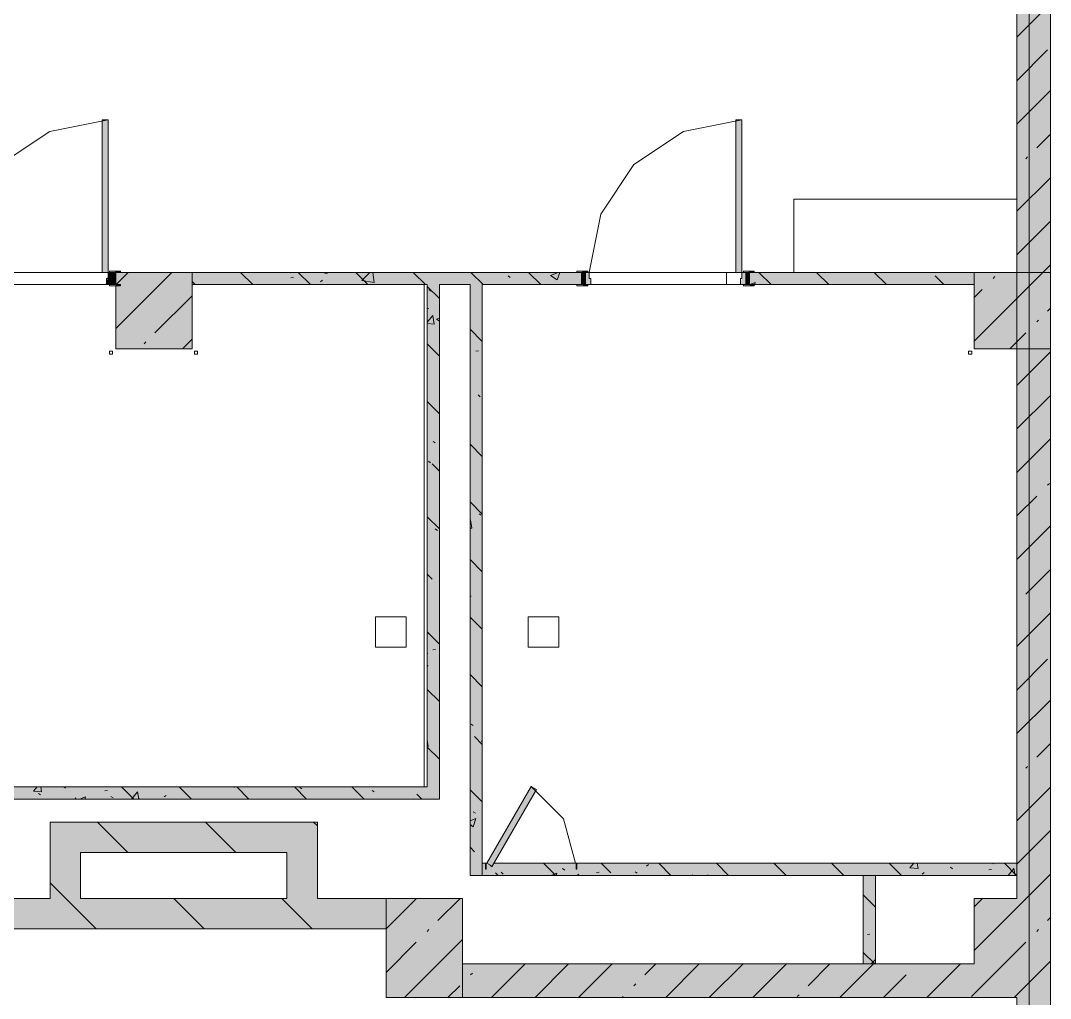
# Model space of a CAD drawing. Header units: millimetres. Extents: x -3817 to 677485, y -22715 to 103890.
# Drawn here: x 10335 to 10388.1, y -19518.1 to -19467.7 of the extents above; entities that cross this region are included whole.
import ezdxf

# ---------------------------------------------------------------- set-up
doc = ezdxf.new("R2010")
doc.units = ezdxf.units.MM
doc.layers.add('PDF _Геометрия', color=7, linetype='Continuous', true_color=0x1d1d1d)
doc.layers.add('PDF _Сплошная заливка', color=7, linetype='Continuous', true_color=0xffffff)

msp = doc.modelspace()

# ---------------------------------------------------------------- hatches: boundary and pattern name
at = {"layer": 'PDF _Сплошная заливка', "transparency": 33554559}
h = msp.add_hatch(color=256, dxfattribs=at)
h.paths.add_polyline_path([(10388.083, -19484.586), (10388.083, -19481.594), (10386.351, -19481.594), (10386.351, -19484.586)], flags=0)
h.paths.add_polyline_path([(10386.351, -19453.485), (10388.083, -19453.485), (10388.083, -19425.139), (10386.351, -19425.139), (10386.351, -19452.297)], flags=0)
h.paths.add_polyline_path([(10388.083, -19421.202), (10388.083, -19394.432), (10386.351, -19394.432), (10386.351, -19421.202), (10387.328, -19421.202)], flags=0)
h = msp.add_hatch(color=256, dxfattribs=at)
h.paths.add_polyline_path([(10388.083, -19481.594), (10388.083, -19466.949), (10386.351, -19466.949), (10386.351, -19481.594)], flags=0)
h.paths.add_polyline_path([(10386.351, -19458.288), (10388.083, -19458.288), (10388.083, -19457.421), (10386.351, -19457.421), (10386.351, -19458.051)], flags=0)
at = {"layer": 'PDF _Сплошная заливка', "true_color": 0xe2e2e2, "transparency": 33554559}
for points in [[(10339.187, -19480.649), (10339.502, -19480.649), (10339.502, -19472.775), (10339.187, -19472.775), (10339.187, -19478.711)], [(10371.863, -19480.649), (10372.178, -19480.649), (10372.178, -19472.775), (10371.863, -19472.775), (10371.863, -19478.711)]]:
    msp.add_hatch(color=254, dxfattribs=at).paths.add_polyline_path(points)
at = {"layer": 'PDF _Сплошная заливка', "transparency": 33554559}
h = msp.add_hatch(color=256, dxfattribs=at)
h.paths.add_polyline_path([(10372.808, -19481.279), (10384.146, -19481.279), (10384.146, -19480.649), (10372.572, -19480.649), (10372.572, -19481.279)], flags=0)
h.paths.add_polyline_path([(10343.833, -19481.279), (10363.911, -19481.279), (10363.911, -19480.649), (10343.833, -19480.649), (10343.833, -19480.803)], flags=0)
h.paths.add_polyline_path([(10325.629, -19481.279), (10331.235, -19481.279), (10331.235, -19480.649), (10322.611, -19480.649), (10322.611, -19481.279), (10324.07, -19481.279)], flags=0)
h.paths.add_polyline_path([(10313.714, -19481.279), (10313.95, -19481.279), (10313.95, -19480.649), (10312.18, -19480.649), (10312.18, -19481.279)], flags=0)
for points in [[(10339.896, -19484.586), (10343.833, -19484.586), (10343.833, -19480.649), (10339.896, -19480.649), (10339.896, -19481.279), (10339.896, -19481.342)], [(10326.941, -19507.813), (10356.587, -19507.813), (10356.587, -19507.183), (10324.748, -19507.183), (10324.657, -19507.341), (10324.306, -19507.183), (10324.07, -19507.183), (10324.07, -19507.813), (10325.629, -19507.813)], [(10348.714, -19510.569), (10348.714, -19508.994), (10338.085, -19508.994), (10338.085, -19510.569), (10340.236, -19510.569)], [(10386.351, -19511.75), (10386.351, -19511.12), (10359.393, -19511.12), (10359.302, -19511.278), (10358.95, -19511.12), (10358.793, -19511.12), (10358.793, -19511.75), (10384.056, -19511.75)], [(10353.832, -19514.506), (10353.832, -19512.931), (10319.424, -19512.931), (10319.424, -19514.506), (10340.236, -19514.506)], [(10357.769, -19518.049), (10357.769, -19512.931), (10353.832, -19512.931), (10353.832, -19518.049), (10354.843, -19518.049)], [(10386.351, -19518.049), (10388.083, -19518.049), (10388.083, -19512.931), (10384.146, -19512.931), (10384.146, -19518.049)], [(10384.146, -19518.049), (10384.146, -19516.317), (10357.769, -19516.317), (10357.769, -19518.049), (10384.056, -19518.049)]]:
    msp.add_hatch(color=256, dxfattribs=at).paths.add_polyline_path(points)
at = {"layer": 'PDF _Сплошная заливка', "true_color": 0xe2e2e2, "transparency": 33554559}
h = msp.add_hatch(color=254, dxfattribs=at)
h.paths.add_polyline_path([(10364.108, -19481.279), (10364.383, -19481.279), (10364.304, -19480.649), (10364.108, -19480.649)], flags=0)
h.paths.add_polyline_path([(10372.099, -19481.279), (10372.375, -19481.279), (10372.375, -19480.649), (10372.178, -19480.649), (10372.178, -19480.964)], flags=0)
at = {"layer": 'PDF _Сплошная заливка', "transparency": 33554559}
h = msp.add_hatch(color=256, dxfattribs=at)
h.paths.add_polyline_path([(10388.083, -19571.984), (10388.083, -19518.049), (10386.351, -19518.049), (10386.351, -19571.984)], flags=0)
h.paths.add_polyline_path([(10386.351, -19512.931), (10388.083, -19512.931), (10388.083, -19484.586), (10386.351, -19484.586), (10386.351, -19511.75)], flags=0)

# ---------------------------------------------------------------- linework, layer by layer
at = {"layer": 'PDF _Геометрия', "color": 253, "lineweight": 9, "true_color": 0xaaaaaa}
for points in [[(10386.981, -19618.882), (10386.981, -19525.301), (10386.981, -19524.901), (10386.981, -19431.319)], [(10372.808, -19480.649), (10374.855, -19480.649), (10374.855, -19476.87), (10386.351, -19476.87), (10386.351, -19467.185)], [(10331.628, -19480.649), (10339.187, -19480.649), (10331.628, -19480.649), (10332.228, -19477.636), (10333.935, -19475.081), (10336.489, -19473.375), (10339.502, -19472.775)], [(10364.304, -19480.649), (10364.904, -19477.636), (10366.611, -19475.081), (10369.165, -19473.375), (10372.178, -19472.775)], [(10386.351, -19476.87), (10374.855, -19476.87), (10374.855, -19480.649)], [(10340.132, -19480.649), (10363.674, -19480.649), (10362.73, -19480.649)], [(10372.257, -19481.279), (10371.391, -19481.279), (10371.391, -19480.649), (10364.226, -19480.649), (10371.863, -19480.649)], [(10324.748, -19507.183), (10355.799, -19507.183), (10355.799, -19481.279), (10343.833, -19481.279), (10343.833, -19484.586), (10339.896, -19484.586), (10339.896, -19481.342)], [(10358.791, -19481.279), (10358.791, -19511.12), (10359.029, -19511.12)], [(10384.146, -19484.586), (10384.146, -19481.279), (10372.808, -19481.279)], [(10359.393, -19511.12), (10386.351, -19511.12), (10386.351, -19484.586)], [(10363.596, -19511.12), (10362.984, -19508.837), (10361.312, -19507.165)], [(10384.056, -19518.049), (10353.832, -19518.049), (10353.832, -19514.506), (10319.424, -19514.506), (10319.424, -19518.049), (10317.219, -19518.049), (10317.219, -19519.624)], [(10383.516, -19574.189), (10383.516, -19570.291), (10386.351, -19570.291), (10386.351, -19518.049)]]:
    msp.add_lwpolyline(points, dxfattribs=at)
at = {"layer": 'PDF _Геометрия', "color": 7, "lineweight": 9}
for points in [[(10386.351, -19468.516), (10387.918, -19466.949)], [(10386.351, -19467.185), (10386.351, -19481.594), (10386.351, -19484.586), (10386.351, -19511.12), (10386.351, -19511.75), (10386.351, -19512.931), (10384.146, -19512.931), (10384.146, -19516.317), (10357.769, -19516.317), (10357.769, -19518.049), (10384.146, -19518.049), (10386.351, -19518.049), (10386.351, -19571.984), (10388.083, -19571.984), (10388.083, -19518.049), (10388.083, -19512.931), (10388.083, -19484.586), (10388.083, -19481.594), (10388.083, -19467.185)], [(10386.351, -19470.761), (10387.938, -19469.174)], [(10386.351, -19473.006), (10388.083, -19471.274)], [(10387.377, -19474.225), (10388.083, -19473.519)], [(10386.815, -19474.786), (10386.909, -19474.693)], [(10386.351, -19477.496), (10388.083, -19475.764)], [(10386.351, -19479.741), (10388.083, -19478.009)], [(10386.351, -19481.986), (10386.743, -19481.594), (10388.083, -19480.254)], [(10331.628, -19480.649), (10339.187, -19480.649)], [(10339.896, -19483.541), (10342.788, -19480.649)], [(10339.896, -19481.342), (10339.896, -19484.586), (10343.833, -19484.586), (10343.833, -19480.649), (10340.132, -19480.649), (10363.674, -19480.649)], [(10339.896, -19480.649), (10339.896, -19481.279)], [(10339.913, -19481.279), (10340.543, -19480.649)], [(10363.911, -19481.279), (10363.911, -19480.649)], [(10364.226, -19480.649), (10371.863, -19480.649)], [(10372.572, -19480.649), (10372.572, -19481.279)], [(10372.808, -19481.279), (10384.146, -19481.279), (10384.146, -19480.649), (10372.808, -19480.649)], [(10384.146, -19484.191), (10387.688, -19480.649)], [(10343.833, -19481.279), (10355.957, -19481.279), (10355.957, -19507.183), (10329.03, -19507.183), (10324.748, -19507.183)], [(10329.03, -19507.813), (10356.587, -19507.813), (10356.587, -19507.183), (10356.587, -19481.279), (10358.161, -19481.279), (10358.161, -19511.75), (10358.791, -19511.75), (10358.791, -19481.279), (10363.674, -19481.279)], [(10339.581, -19481.279), (10331.55, -19481.279)], [(10372.257, -19481.279), (10364.226, -19481.279)], [(10385.132, -19480.96), (10385.225, -19480.867)], [(10341.916, -19483.766), (10343.833, -19481.849)], [(10384.146, -19481.946), (10384.57, -19481.521)], [(10385.996, -19484.586), (10386.815, -19483.766), (10386.351, -19484.231)], [(10341.355, -19484.328), (10341.448, -19484.234)], [(10343.341, -19484.586), (10343.833, -19484.094)], [(10386.351, -19486.476), (10388.083, -19484.744)], [(10386.351, -19488.721), (10388.083, -19486.989)], [(10386.351, -19490.966), (10388.083, -19489.234)], [(10387.938, -19491.624), (10388.031, -19491.53)], [(10386.351, -19493.211), (10387.377, -19492.185)], [(10386.351, -19495.456), (10388.083, -19493.724)], [(10386.815, -19497.236), (10388.083, -19495.969)], [(10386.351, -19499.946), (10388.083, -19498.214)], [(10386.351, -19502.191), (10387.938, -19500.604)], [(10386.351, -19504.436), (10388.083, -19502.704)], [(10387.377, -19505.655), (10388.083, -19504.949)], [(10386.815, -19506.216), (10386.909, -19506.123)], [(10386.351, -19508.926), (10388.083, -19507.194)], [(10319.424, -19514.506), (10353.832, -19514.506), (10353.832, -19512.931), (10350.289, -19512.931), (10350.289, -19508.994), (10348.714, -19508.994), (10338.085, -19508.994), (10336.51, -19508.994), (10336.51, -19512.931), (10324.07, -19512.931)], [(10340.523, -19510.569), (10338.948, -19508.994)], [(10346.091, -19510.569), (10344.516, -19508.994)], [(10350.289, -19509.2), (10350.083, -19508.994)], [(10386.351, -19511.171), (10388.083, -19509.439)], [(10358.95, -19511.12), (10358.793, -19511.12), (10358.793, -19511.75), (10358.95, -19511.75), (10363.674, -19511.75), (10386.351, -19511.75), (10386.351, -19511.12), (10363.674, -19511.12), (10359.393, -19511.12)], [(10338.892, -19514.506), (10337.318, -19512.931), (10336.51, -19512.124)], [(10384.146, -19515.62), (10386.835, -19512.931), (10388.083, -19511.684)], [(10344.46, -19514.506), (10342.885, -19512.931)], [(10350.028, -19514.506), (10348.453, -19512.931)], [(10353.832, -19514.504), (10355.405, -19512.931)], [(10356.508, -19514.074), (10357.65, -19512.931)], [(10384.146, -19513.375), (10384.57, -19512.951)], [(10387.938, -19514.074), (10388.083, -19513.928)], [(10355.947, -19514.635), (10356.04, -19514.541)], [(10387.377, -19514.635), (10387.47, -19514.541)], [(10353.832, -19516.749), (10355.386, -19515.196)], [(10354.777, -19518.049), (10357.769, -19515.058)], [(10384.009, -19518.002), (10384.146, -19517.865), (10386.815, -19515.196)], [(10358.753, -19516.319), (10358.755, -19516.317)], [(10359.267, -19518.049), (10361, -19516.317)], [(10361.512, -19518.049), (10363.245, -19516.317)], [(10363.757, -19518.049), (10365.49, -19516.317)], [(10367.172, -19516.88), (10367.735, -19516.317)], [(10368.247, -19518.049), (10369.98, -19516.317)], [(10370.492, -19518.049), (10372.223, -19516.319)], [(10372.737, -19518.049), (10374.47, -19516.317)], [(10375.591, -19517.441), (10376.715, -19516.317)], [(10377.227, -19518.049), (10378.96, -19516.317)], [(10381.203, -19516.319), (10381.205, -19516.317)], [(10381.717, -19518.049), (10383.45, -19516.317)], [(10386.207, -19518.049), (10388.083, -19516.173)], [(10358.192, -19516.88), (10358.285, -19516.786)], [(10379.472, -19518.049), (10380.642, -19516.88)], [(10357.022, -19518.049), (10357.631, -19517.441)], [(10366.611, -19517.441), (10366.704, -19517.348)], [(10375.029, -19518.002), (10375.123, -19517.909)], [(10366.002, -19518.049), (10366.049, -19518.002)]]:
    msp.add_lwpolyline(points, dxfattribs=at)
at = {"layer": 'PDF _Геометрия', "color": 253, "lineweight": 9, "true_color": 0xaaaaaa}
for points in [[(10339.502, -19472.775), (10339.187, -19472.775), (10339.187, -19480.649), (10339.502, -19480.649)], [(10372.178, -19472.775), (10371.863, -19472.775), (10371.863, -19480.649), (10372.178, -19480.649)], [(10339.502, -19480.649), (10339.502, -19480.964), (10339.423, -19480.964), (10339.423, -19481.279), (10339.699, -19481.279), (10339.699, -19480.649)], [(10339.581, -19480.649), (10340.132, -19480.649), (10340.132, -19480.586), (10339.581, -19480.586)], [(10339.581, -19480.657), (10339.699, -19480.657), (10339.699, -19480.649), (10339.581, -19480.649)], [(10339.699, -19481.279), (10339.896, -19481.279), (10339.896, -19480.649), (10339.699, -19480.649)], [(10364.226, -19480.649), (10364.226, -19480.586), (10363.674, -19480.586), (10363.674, -19480.649)], [(10364.108, -19481.279), (10364.108, -19480.649), (10363.911, -19480.649), (10363.911, -19481.279)], [(10364.304, -19480.649), (10364.108, -19480.649), (10364.108, -19481.279), (10364.383, -19481.279), (10364.383, -19480.964), (10364.304, -19480.964)], [(10364.226, -19480.657), (10364.226, -19480.649), (10364.108, -19480.649), (10364.108, -19480.657)], [(10372.178, -19480.649), (10372.178, -19480.964), (10372.099, -19480.964), (10372.099, -19481.279), (10372.375, -19481.279), (10372.375, -19480.649)], [(10372.257, -19480.649), (10372.808, -19480.649), (10372.808, -19480.586), (10372.257, -19480.586)], [(10372.257, -19480.657), (10372.375, -19480.657), (10372.375, -19480.649), (10372.257, -19480.649)], [(10372.375, -19481.279), (10372.572, -19481.279), (10372.572, -19480.649), (10372.375, -19480.649)], [(10339.581, -19481.279), (10339.699, -19481.279), (10339.699, -19481.271), (10339.581, -19481.271)], [(10339.581, -19481.342), (10340.132, -19481.342), (10340.132, -19481.279), (10339.581, -19481.279)], [(10364.226, -19481.342), (10364.226, -19481.279), (10363.674, -19481.279), (10363.674, -19481.342)], [(10364.226, -19481.279), (10364.226, -19481.271), (10364.108, -19481.271), (10364.108, -19481.279)], [(10372.257, -19481.279), (10372.375, -19481.279), (10372.375, -19481.271), (10372.257, -19481.271)], [(10372.257, -19481.342), (10372.808, -19481.342), (10372.808, -19481.279), (10372.257, -19481.279)], [(10354.862, -19498.404), (10354.862, -19499.979), (10353.287, -19499.979), (10353.287, -19498.404)], [(10362.736, -19498.404), (10362.736, -19499.979), (10361.161, -19499.979), (10361.161, -19498.404)], [(10361.312, -19507.165), (10359.029, -19511.12), (10359.302, -19511.278), (10361.585, -19507.323)], [(10358.99, -19511.435), (10358.99, -19511.12), (10358.95, -19511.12), (10358.95, -19511.435)], [(10363.635, -19511.435), (10363.674, -19511.435), (10363.674, -19511.12), (10363.635, -19511.12)]]:
    msp.add_lwpolyline(points, close=True, dxfattribs=at)
at = {"layer": 'PDF _Геометрия', "color": 8, "lineweight": 9, "true_color": 0x787878}
for points in [[(10346.959, -19481.279), (10346.329, -19480.649)], [(10349.927, -19481.279), (10349.297, -19480.649)], [(10350.675, -19480.704), (10350.806, -19480.687)], [(10352.898, -19481.279), (10352.268, -19480.649)], [(10353.213, -19481.165), (10352.59, -19481.068), (10352.992, -19480.649)], [(10353.213, -19481.165), (10353.153, -19480.649)], [(10355.866, -19481.279), (10355.236, -19480.649)], [(10358.838, -19481.279), (10358.208, -19480.649)], [(10360.125, -19480.821), (10360.222, -19480.91)], [(10361.806, -19481.279), (10361.176, -19480.649)], [(10362.655, -19481.039), (10362.307, -19480.804), (10362.71, -19480.649)], [(10362.655, -19481.039), (10362.786, -19480.649)], [(10373.685, -19481.279), (10373.055, -19480.649)], [(10376.656, -19481.279), (10376.026, -19480.649)], [(10379.624, -19481.279), (10378.994, -19480.649)], [(10382.596, -19481.279), (10382.143, -19480.827)], [(10343.987, -19481.279), (10343.833, -19481.124)], [(10348.923, -19480.935), (10349.054, -19480.918)], [(10350.453, -19481.126), (10350.557, -19481.046)], [(10372.589, -19481.279), (10372.857, -19481.176)], [(10372.823, -19481.279), (10372.857, -19481.177)], [(10356.587, -19481.999), (10355.957, -19481.369)], [(10356.043, -19481.522), (10356.14, -19481.611)], [(10355.957, -19482.527), (10356.036, -19482.517)], [(10355.957, -19483.212), (10356.239, -19482.876)], [(10356.32, -19483.315), (10356.239, -19482.876)], [(10355.957, -19483.283), (10356.32, -19483.314)], [(10356.587, -19483.17), (10356.426, -19483.061), (10356.587, -19483)], [(10358.791, -19484.204), (10358.161, -19483.574)], [(10356.587, -19484.967), (10355.957, -19484.337)], [(10358.467, -19484.715), (10358.598, -19484.698)], [(10358.682, -19487.063), (10358.583, -19486.964)], [(10356.587, -19487.939), (10355.957, -19487.309)], [(10356.252, -19489.363), (10356.363, -19489.433)], [(10358.791, -19490.143), (10358.161, -19489.514)], [(10356.022, -19490.386), (10356.12, -19490.475)], [(10356.587, -19490.907), (10356.208, -19490.528)], [(10358.791, -19493.111), (10358.161, -19492.481)], [(10356.587, -19493.878), (10355.957, -19493.248)], [(10358.161, -19493.43), (10358.181, -19493.406)], [(10358.262, -19493.845), (10358.181, -19493.406)], [(10358.625, -19493.097), (10358.736, -19493.168)], [(10356.364, -19493.88), (10356.476, -19493.951)], [(10358.161, -19493.836), (10358.262, -19493.845)], [(10358.791, -19496.083), (10358.161, -19495.453)], [(10356.208, -19496.467), (10355.957, -19496.216)], [(10358.161, -19497.347), (10358.215, -19497.34)], [(10358.791, -19499.051), (10358.161, -19498.421)], [(10356.587, -19499.818), (10355.957, -19499.188)], [(10356.002, -19499.249), (10356.099, -19499.339)], [(10355.957, -19500.288), (10355.981, -19500.303)], [(10356.243, -19500.118), (10356.374, -19500.101)], [(10355.957, -19500.93), (10355.985, -19500.919)], [(10355.957, -19501.003), (10355.985, -19500.92)], [(10358.791, -19502.022), (10358.161, -19501.393)], [(10356.587, -19502.786), (10355.957, -19502.156)], [(10358.213, -19503.948), (10358.325, -19504.019)], [(10358.791, -19504.99), (10358.385, -19504.585)], [(10355.997, -19505.097), (10355.957, -19504.752)], [(10355.957, -19505.09), (10355.997, -19505.096)], [(10356.587, -19505.757), (10355.957, -19505.127)], [(10358.733, -19504.827), (10358.791, -19504.819)], [(10336.073, -19507.444), (10335.654, -19507.407), (10335.842, -19507.183)], [(10336.073, -19507.444), (10336.025, -19507.183)], [(10337.3, -19507.257), (10337.226, -19507.183)], [(10339.333, -19507.381), (10339.464, -19507.364)], [(10340.824, -19507.813), (10340.194, -19507.183)], [(10343.796, -19507.813), (10343.166, -19507.183)], [(10345.981, -19507.206), (10346.011, -19507.183)], [(10346.764, -19507.813), (10346.134, -19507.183)], [(10349.735, -19507.813), (10349.105, -19507.183)], [(10349.377, -19507.209), (10349.488, -19507.28)], [(10352.703, -19507.813), (10352.073, -19507.183)], [(10353.114, -19507.367), (10353.225, -19507.438)], [(10358.791, -19507.962), (10358.161, -19507.332)], [(10335.906, -19507.518), (10336.018, -19507.589)], [(10337.856, -19507.813), (10337.795, -19507.752)], [(10338.024, -19507.813), (10338.341, -19507.692)], [(10338.3, -19507.813), (10338.341, -19507.692)], [(10339.643, -19507.676), (10339.754, -19507.747)], [(10340.703, -19507.813), (10341.012, -19507.444)], [(10341.081, -19507.813), (10341.013, -19507.445)], [(10341.061, -19507.766), (10341.113, -19507.813)], [(10342.387, -19507.699), (10342.491, -19507.619)], [(10355.179, -19507.813), (10355.27, -19507.801)], [(10355.675, -19507.813), (10355.416, -19507.554)], [(10358.161, -19508.928), (10358.46, -19508.813)], [(10358.318, -19509.237), (10358.46, -19508.814)], [(10358.326, -19508.465), (10358.438, -19508.536)], [(10358.161, -19509.131), (10358.318, -19509.236)], [(10358.385, -19510.524), (10358.161, -19510.3)], [(10359.194, -19511.241), (10359.306, -19511.312)], [(10359.612, -19511.75), (10359.474, -19511.613)], [(10359.774, -19511.589), (10359.872, -19511.678)], [(10362.58, -19511.75), (10361.95, -19511.12)], [(10362.931, -19511.399), (10363.042, -19511.47)], [(10364.684, -19511.599), (10364.815, -19511.581)], [(10365.414, -19511.613), (10364.921, -19511.12)], [(10366.668, -19511.557), (10366.779, -19511.627)], [(10367.256, -19511.265), (10367.36, -19511.185)], [(10368.519, -19511.75), (10367.889, -19511.12)], [(10371.491, -19511.75), (10370.861, -19511.12)], [(10374.459, -19511.75), (10373.829, -19511.12)], [(10377.43, -19511.75), (10376.8, -19511.12)], [(10380.398, -19511.75), (10379.768, -19511.12)], [(10381.259, -19511.397), (10380.84, -19511.361), (10381.042, -19511.12)], [(10381.259, -19511.398), (10381.207, -19511.12)], [(10381.471, -19511.682), (10381.576, -19511.601)], [(10383.034, -19511.415), (10382.935, -19511.316)], [(10384.911, -19511.454), (10385.042, -19511.437)], [(10385.107, -19511.157), (10385.154, -19511.12)], [(10386.337, -19511.75), (10385.708, -19511.12)], [(10385.902, -19511.75), (10386.198, -19511.398)], [(10386.263, -19511.75), (10386.198, -19511.398)], [(10362.328, -19511.75), (10362.638, -19511.631)], [(10362.598, -19511.75), (10362.638, -19511.632)], [(10363.672, -19511.75), (10363.766, -19511.678)], [(10369.616, -19511.724), (10369.644, -19511.75)], [(10370.404, -19511.714), (10370.46, -19511.75)], [(10379.068, -19513.388), (10378.438, -19512.758)], [(10378.649, -19514.797), (10378.78, -19514.78)], [(10379.025, -19516.317), (10378.438, -19515.729)], [(10378.844, -19516.317), (10379.068, -19516.083)]]:
    msp.add_lwpolyline(points, dxfattribs=at)
at = {"layer": 'PDF _Геометрия', "color": 7, "lineweight": 9}
for points in [[(10388.083, -19484.586), (10388.083, -19480.649), (10384.146, -19480.649), (10384.146, -19484.586)], [(10388.083, -19482.499), (10387.938, -19482.644)], [(10387.47, -19483.112), (10387.377, -19483.205)], [(10339.73, -19484.865), (10339.73, -19484.712), (10339.573, -19484.712), (10339.573, -19484.865)], [(10344.104, -19484.708), (10343.951, -19484.708), (10343.951, -19484.865), (10344.104, -19484.865)], [(10384.024, -19484.858), (10384.024, -19484.704), (10383.867, -19484.704), (10383.867, -19484.858)], [(10348.714, -19512.931), (10338.085, -19512.931), (10338.085, -19510.569), (10348.714, -19510.569)], [(10378.438, -19511.75), (10378.438, -19516.317), (10379.068, -19516.317), (10379.068, -19511.75)], [(10357.769, -19518.049), (10357.769, -19512.931), (10353.832, -19512.931), (10353.832, -19518.049)]]:
    msp.add_lwpolyline(points, close=True, dxfattribs=at)
at = {"layer": 'PDF _Сплошная заливка', "color": 254, "lineweight": 60, "true_color": 0xe2e2e2, "transparency": 33554559}
for points in [[(10339.699, -19481.279), (10339.699, -19480.649), (10339.423, -19481.279), (10339.502, -19480.649)], [(10340.132, -19480.649), (10340.132, -19480.586), (10339.581, -19480.649)], [(10364.226, -19480.649), (10364.226, -19480.586), (10363.674, -19480.649)], [(10372.808, -19480.649), (10372.808, -19480.586), (10372.257, -19480.649)], [(10340.132, -19481.342), (10340.132, -19481.279), (10339.581, -19481.342)], [(10364.226, -19481.342), (10364.226, -19481.279), (10363.674, -19481.342)], [(10372.808, -19481.342), (10372.808, -19481.279), (10372.257, -19481.342)], [(10359.302, -19511.278), (10361.585, -19507.323), (10359.029, -19511.12), (10361.312, -19507.165)]]:
    msp.add_solid(points, dxfattribs=at)
at = {"layer": 'PDF _Сплошная заливка', "color": 7, "lineweight": 60, "true_color": 0xfbfbfb, "transparency": 33554559}
for points in [[(10339.896, -19481.279), (10339.896, -19480.649), (10339.699, -19481.279), (10339.699, -19480.649)], [(10364.108, -19481.279), (10364.108, -19480.649), (10363.911, -19481.279), (10363.911, -19480.649)], [(10372.572, -19481.279), (10372.572, -19480.649), (10372.375, -19481.279), (10372.375, -19480.649)]]:
    msp.add_solid(points, dxfattribs=at)
at = {"layer": 'PDF _Сплошная заливка', "lineweight": 60, "transparency": 33554559}
for points in [[(10388.083, -19484.586), (10388.083, -19480.649), (10384.146, -19484.586), (10384.146, -19480.649)], [(10356.587, -19507.183), (10356.587, -19481.279), (10355.957, -19507.183), (10355.957, -19481.279)], [(10358.791, -19511.75), (10358.791, -19481.279), (10358.161, -19511.75), (10358.161, -19481.279)], [(10338.085, -19512.931), (10338.085, -19508.994), (10336.51, -19512.931), (10336.51, -19508.994)], [(10350.289, -19512.931), (10350.289, -19508.994), (10348.714, -19512.931), (10348.714, -19508.994)], [(10379.068, -19516.317), (10379.068, -19511.75), (10378.438, -19516.317), (10378.438, -19511.75)]]:
    msp.add_solid(points, dxfattribs=at)

doc.saveas('drawing.dxf')
